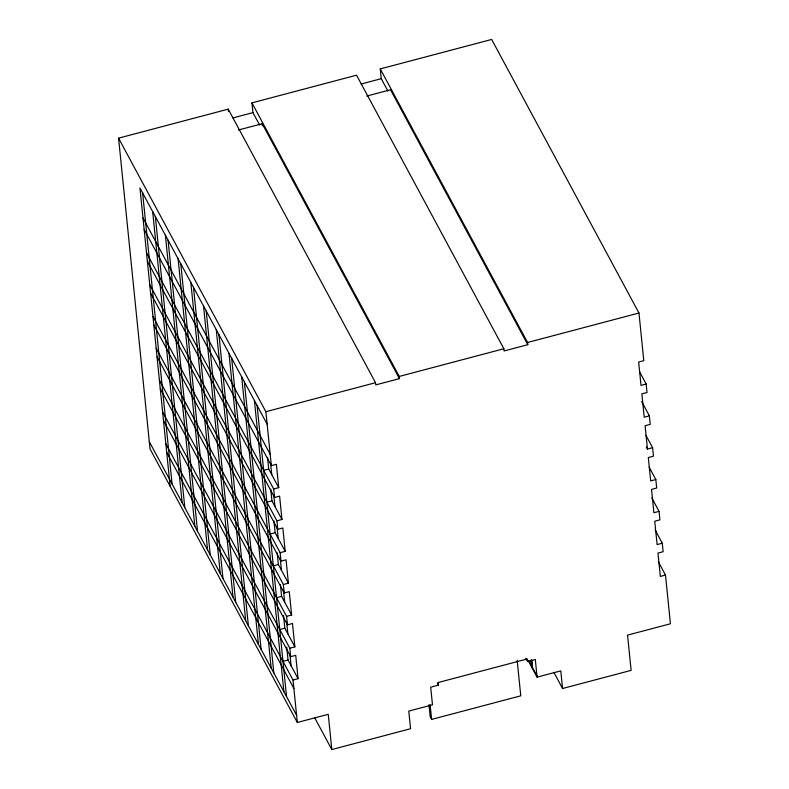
<?xml version="1.0" encoding="UTF-8"?>
<svg xmlns="http://www.w3.org/2000/svg" width="789" height="789" viewBox="0 0 789 789"><rect width="100%" height="100%" fill="white"/><g stroke="black" fill="none" stroke-linecap="round" stroke-linejoin="round"><path stroke-width="1.18" d="M562.577 688.501L560.792 670.877L537.092 677.149L535.307 659.525L527.575 661.567L527.308 658.943L438.161 682.524L438.428 685.158L430.695 687.199L432.48 704.824L408.771 711.096L410.556 728.72L331.814 749.55L328.244 714.301L297.325 722.477L150.028 448.911L118.577 138.154L228.238 109.138L375.534 382.704L375.761 384.904L399.461 378.641L399.244 376.432L251.938 102.866L356.559 75.192L503.855 348.758L504.082 350.967L527.782 344.694L527.565 342.485L380.259 68.919L491.675 39.45L638.972 313.016L643.794 360.672L638.646 362.033L641.003 385.377L646.161 384.016L647.019 392.508L641.871 393.869L644.228 417.223L649.386 415.862L650.244 424.354L645.086 425.715L647.453 449.059L652.602 447.698L653.46 456.19L648.311 457.551L650.678 480.905L655.827 479.544L656.685 488.026L651.536 489.397L653.894 512.742L659.052 511.38L659.91 519.872L654.752 521.233L657.119 544.588L662.277 543.217L663.135 551.708L657.977 553.079L660.344 576.424L665.492 575.063L670.423 623.783L627.551 635.125L631.121 670.374L562.577 688.501L553.848 672.287M232.785 117.965L252.934 112.63L259.62 125.066M361.096 84.019L381.245 78.693L387.941 91.12M238.505 129.988L262.204 123.715L399.461 378.641M366.816 96.041L390.525 89.778L527.782 344.694M118.577 138.154L265.873 411.72L375.534 382.704M399.244 376.432L503.855 348.758M527.565 342.485L638.972 313.016M144.15 229.421L271.327 465.628L276.377 464.297L278.744 487.651L273.694 488.983L146.507 252.776M263.654 470.333L268.704 469.001L278.744 487.651M147.365 261.267L274.552 497.474L279.602 496.133L281.969 519.487L276.919 520.819L149.732 284.612M266.879 502.179L271.929 500.837L281.969 519.487M150.591 293.104L277.777 529.311L282.827 527.979L285.194 551.324L280.134 552.665L152.958 316.458M270.094 534.015L275.144 532.683L285.194 551.324M153.816 324.95L281.002 561.157L286.052 559.815L288.409 583.17L283.359 584.501L156.173 348.294M273.319 565.861L278.369 564.52L288.409 583.17M157.041 356.786L284.218 592.993L289.267 591.661L291.634 615.006L286.585 616.347L159.398 380.14M276.544 597.697L281.594 596.366L291.634 615.006M160.256 388.632L287.443 624.839L292.492 623.497L294.859 646.852L289.81 648.183L162.623 411.976M279.77 629.543L284.819 628.202L294.859 646.852M163.481 420.468L290.668 656.675L295.717 655.343L298.074 678.688L293.025 680.029L165.848 443.822M282.985 661.379L288.034 660.048L298.074 678.688M531.096 660.393L531.776 667.119L531.51 660.285M531.776 667.119L532.536 667.652L531.737 659.791M428.989 704.764L430.212 716.797L431.613 719.41L520.77 695.819L517.17 660.285M639.514 371.678L646.161 384.016M641.635 401.463L649.386 415.862M645.964 435.36L652.602 447.698M646.299 446.919L647.453 449.059M649.179 467.196L655.827 479.544M651.852 498.007L659.052 511.38M655.077 529.853L662.277 543.217M658.292 561.689L665.492 575.063M528.699 660.531L536.964 675.877M528.324 660.876L537.092 677.149M525.849 658.371L527.575 661.567M437.274 683.027L438.428 685.158M267.136 424.157L139.949 187.95L170.138 486.271M142.987 217.961L270.173 454.168M314.87 718.089L331.814 749.55M166.706 452.314L293.893 688.521M149.289 441.672L296.595 715.238M531.322 659.91L532.121 667.76M380.259 68.919L381.245 78.693M430.123 704.695L431.613 719.41M262.204 123.715L262.421 125.875M251.938 102.866L252.934 112.63M265.873 411.72L271.327 465.628M273.694 488.983L274.552 497.474M276.919 520.819L277.777 529.311M280.134 552.665L281.002 561.157M283.359 584.501L284.218 592.993M286.585 616.347L287.443 624.839M289.81 648.183L290.668 656.675M293.025 680.029L297.325 722.477M270.568 462.985L271.751 474.662M273.793 494.821L274.976 506.499M277.018 526.667L278.201 538.345M280.233 558.504L281.417 570.181M283.458 590.35L284.642 602.027M286.683 622.186L287.867 633.863M290.027 655.195L291.082 665.699M267.52 457.324L268.704 469.001M270.745 489.16L271.929 500.837M273.97 521.006L275.144 532.683M277.186 552.842L278.369 564.52M280.411 584.688L281.594 596.366M283.517 615.361L284.819 628.202M286.742 647.197L288.034 660.048M228.238 109.138L228.485 111.584M257.096 405.507L286.555 696.588M254.413 400.536L283.872 691.618M244.373 381.886L273.832 672.968M241.7 376.915L271.16 667.997M231.66 358.265L261.11 649.347M228.978 353.294L258.437 644.376M218.938 334.644L248.397 625.726M216.265 329.674L245.714 620.756M206.215 311.024L235.674 602.106M203.542 306.053L233.002 597.135M193.502 287.403L222.962 578.485M190.82 282.432L220.279 573.514M180.78 263.782L210.239 554.864M178.107 258.812L207.566 549.894M168.067 240.162L197.526 531.244M165.384 235.191L194.844 526.273M155.344 216.541L184.804 507.623M152.672 211.57L182.121 502.652M142.631 192.92L172.081 484.002"/></g></svg>
